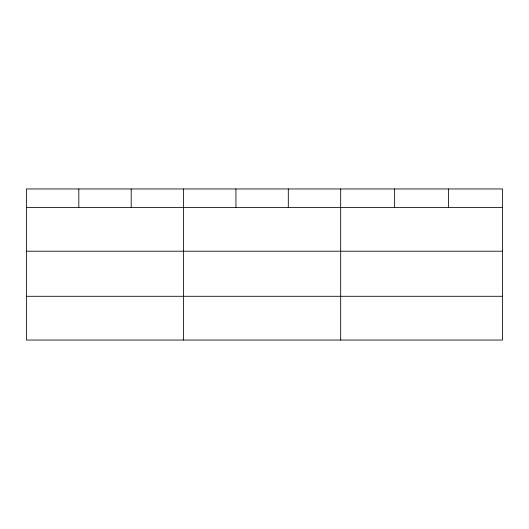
<?xml version="1.0" encoding="UTF-8"?>
<svg xmlns="http://www.w3.org/2000/svg" width="529" height="529" viewBox="0 0 529 529"><rect width="100%" height="100%" fill="white"/><g stroke="black" fill="none" stroke-linecap="round" stroke-linejoin="round"><path stroke-width="0.79" d="M502.55 251.209L502.55 188.952L26.45 188.952L26.45 340.048L502.55 340.048L502.55 251.209L26.45 251.209M26.45 207.454L502.55 207.454M26.45 296.293L502.55 296.293M448.592 188.952L448.592 207.454M394.634 188.952L394.634 207.454M340.676 188.952L340.676 340.048M288.305 188.952L288.305 207.454M235.934 188.952L235.934 207.454M183.563 188.952L183.563 340.048M131.192 188.952L131.192 207.454M78.821 188.952L78.821 207.454"/></g></svg>
